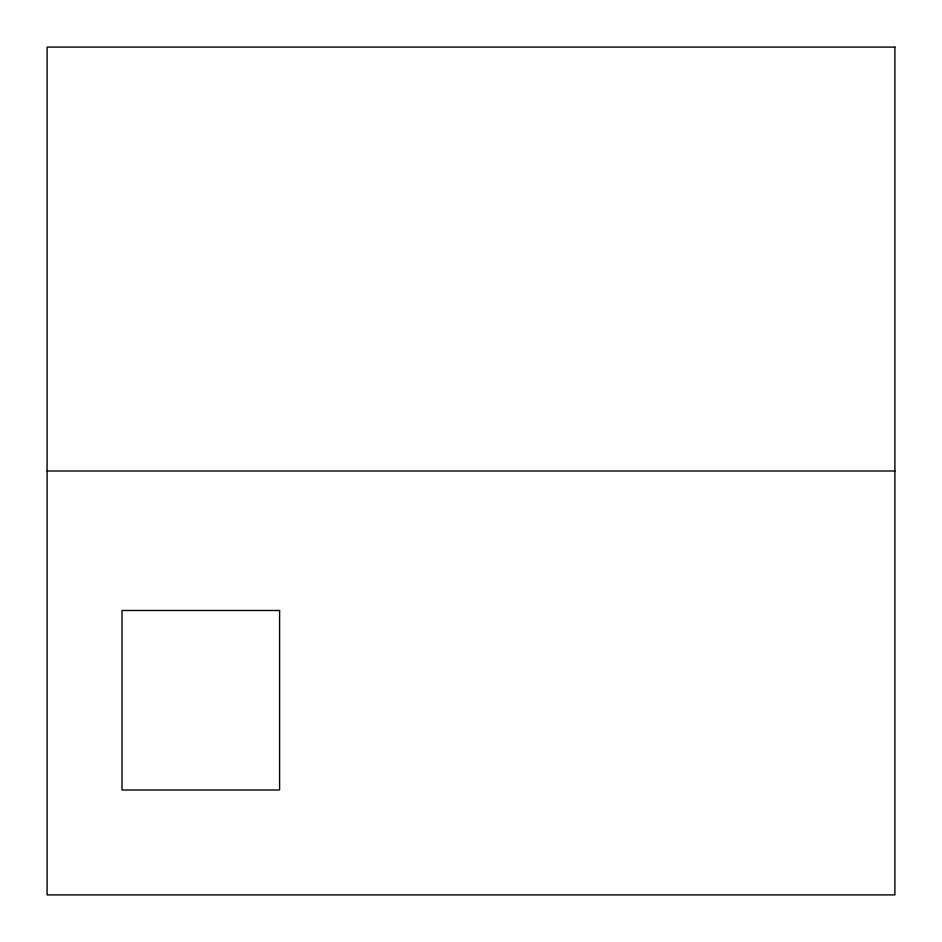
<?xml version="1.0" encoding="UTF-8"?>
<svg xmlns="http://www.w3.org/2000/svg" width="942" height="942" viewBox="0 0 942 942"><rect width="100%" height="100%" fill="white"/><g stroke="black" fill="none" stroke-linecap="round" stroke-linejoin="round"><path stroke-width="1.41" d="M47.1 471L894.9 471M894.9 47.1L47.1 47.1L47.1 894.9L894.9 894.9L894.9 47.1M279.597 610.487L122.013 610.487L122.013 789.985L279.597 789.985L279.597 610.487"/></g></svg>
